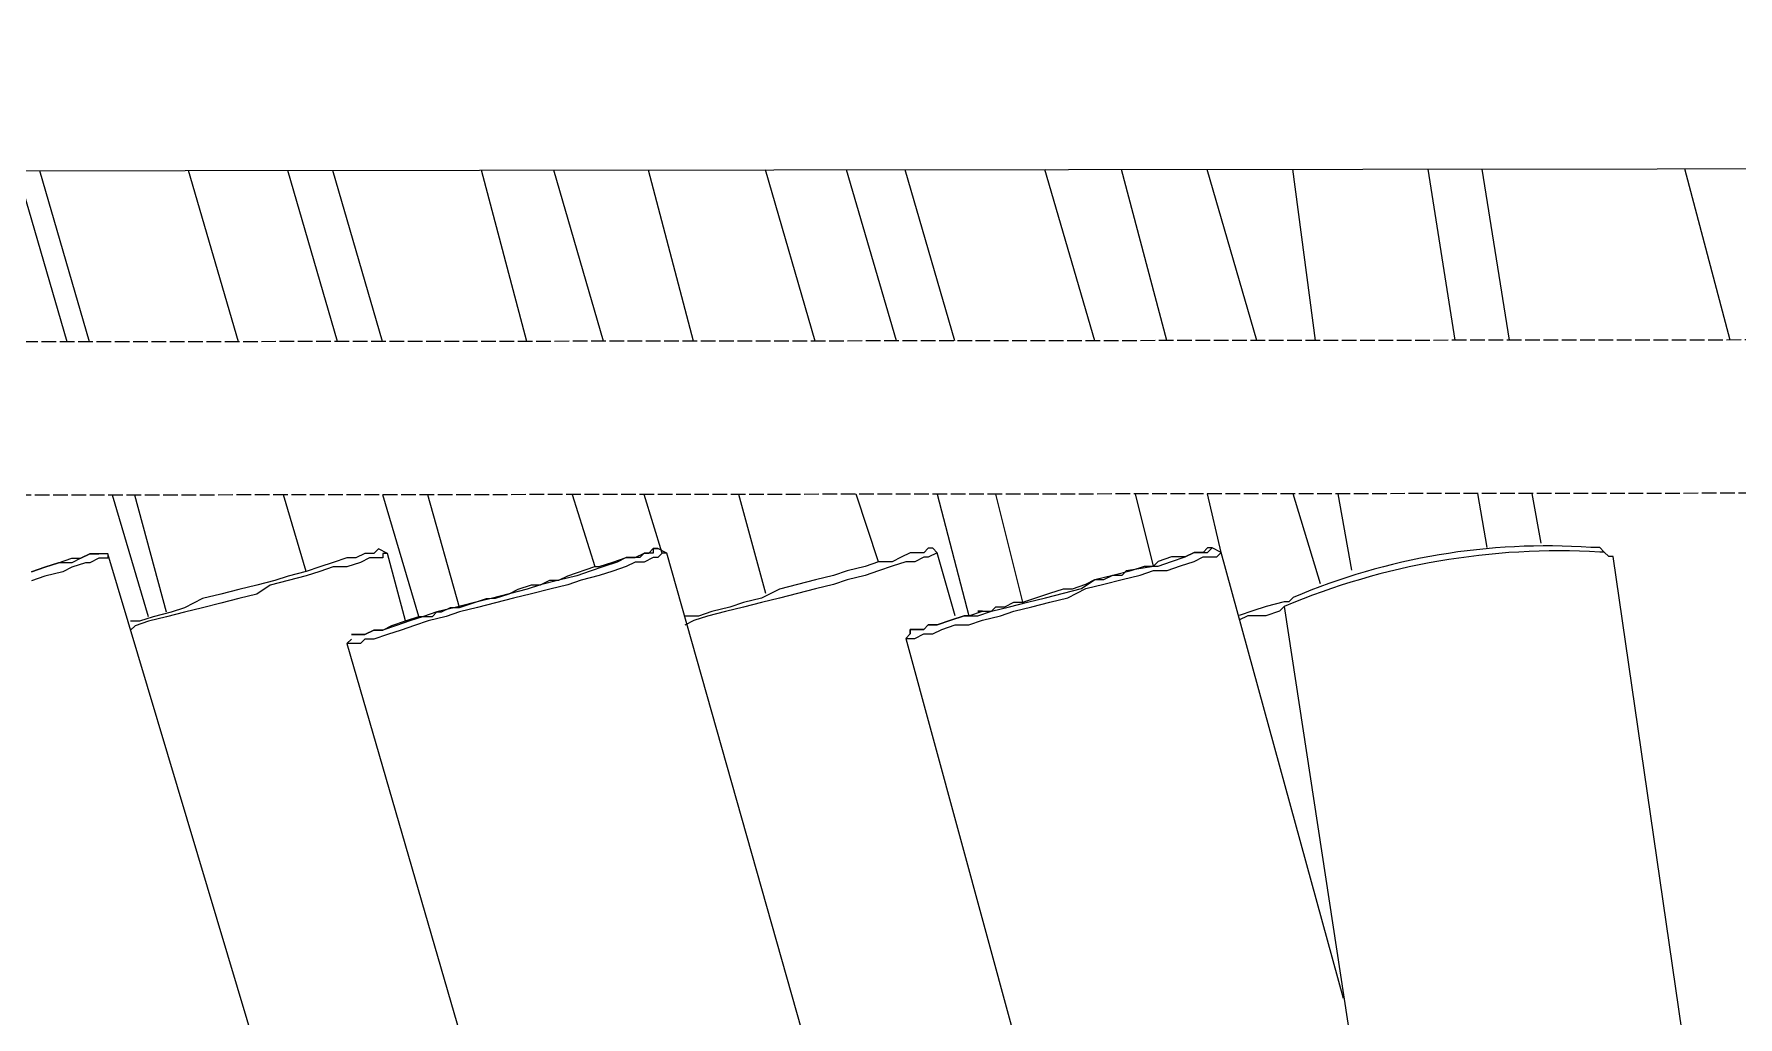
# Model space of a CAD drawing. Header units: feet. Extents: x -99009 to 3252343, y -11094690 to 9035152.
# Drawn here: x 2489081.8 to 2489361.9, y -1980792.8 to -1980631.2 of the extents above; entities that cross this region are included whole.
import ezdxf

# ---------------------------------------------------------------- set-up
doc = ezdxf.new("R2010")
doc.units = ezdxf.units.FT
doc.linetypes.add('PDF_IMPORT', pattern=[1, 0.8, -0.2])
doc.layers.add('1', color=1, linetype='Continuous')

# ---------------------------------------------------------------- blocks, each defined once
blk = doc.blocks.new('lEVELLING mACHINE')
at = {"color": 200, "lineweight": 25, "transparency": 33554684}
for points in [[(12565.21, 7265.14), (12562.99, 7264.4), (12560.77, 7263.66), (12558.54, 7262.92), (12557.06, 7262.92), (12555.58, 7262.18), (12554.84, 7262.18), (12554.1, 7262.18), (12554.84, 7262.18), (12555.58, 7262.18), (12557.06, 7262.92), (12558.54, 7263.66), (12560.77, 7263.66), (12562.99, 7264.4), (12565.21, 7265.14)], [(12366.64, 7273.29), (12365.16, 7272.55), (12362.19, 7272.55), (12359.97, 7271.81), (12359.23, 7271.07), (12342.19, 7383.69)], [(12429.62, 7372.58), (12460.74, 7262.18), (12462.22, 7261.44)], [(12528.91, 7391.84), (12527.42, 7391.1), (12526.68, 7392.58), (12526.68, 7394.07), (12526.68, 7394.81), (12526.68, 7396.29), (12526.68, 7397.03), (12526.68, 7398.51), (12525.94, 7398.51), (12526.68, 7394.81), (12526.68, 7391.1), (12526.68, 7387.4), (12525.94, 7384.43), (12525.2, 7381.47), (12524.46, 7378.51), (12522.98, 7376.28), (12521.5, 7374.06), (12520.76, 7373.32), (12520.01, 7371.84), (12552.62, 7262.18), (12554.1, 7262.18)], [(12420.73, 7275.52), (12421.47, 7276.26), (12391.09, 7388.14)], [(12512.61, 7276.26), (12513.35, 7277), (12481.49, 7387.4)], [(12349.6, 7335.53), (12369.6, 7262.18), (12371.09, 7261.44)], [(12552.62, 7262.18), (12552.62, 7262.92), (12553.36, 7262.92), (12554.1, 7262.92), (12555.58, 7263.66), (12556.32, 7263.66), (12558.54, 7264.4), (12560.03, 7265.14), (12562.99, 7265.88), (12565.21, 7266.62)], [(12421.47, 7276.26), (12420.73, 7276.26), (12419.99, 7276.26), (12418.51, 7275.52), (12417.02, 7275.52), (12415.54, 7274.78), (12413.32, 7274.03), (12411.1, 7274.03), (12408.87, 7273.29), (12405.91, 7272.55), (12403.69, 7271.81), (12400.72, 7271.07), (12397.76, 7270.33), (12394.8, 7269.59), (12391.83, 7268.11), (12388.87, 7267.37), (12385.9, 7266.62), (12382.94, 7265.88), (12380.72, 7265.14), (12378.49, 7265.14), (12376.27, 7264.4), (12374.05, 7263.66), (12372.57, 7262.92), (12371.83, 7262.92), (12370.34, 7262.92), (12369.6, 7262.18), (12371.83, 7252.55)], [(12416.28, 7252.55), (12411.1, 7272.55), (12411.84, 7272.55), (12414.06, 7273.29), (12416.28, 7274.03), (12417.76, 7274.03), (12418.51, 7274.78), (12419.99, 7274.78), (12420.73, 7274.78), (12420.73, 7275.52), (12420.73, 7274.78), (12419.99, 7274.78), (12418.51, 7274.78), (12417.76, 7274.03), (12416.28, 7274.03), (12414.06, 7273.29), (12411.84, 7272.55), (12409.61, 7272.55), (12407.39, 7271.81), (12404.43, 7271.07), (12401.46, 7270.33), (12398.5, 7269.59), (12395.54, 7268.85), (12392.57, 7268.11), (12390.35, 7266.62), (12387.39, 7265.88), (12384.42, 7265.14), (12382.2, 7264.4), (12379.98, 7264.4), (12377.75, 7263.66), (12375.53, 7262.92), (12374.05, 7262.18), (12372.57, 7262.18), (12371.83, 7262.18), (12371.09, 7261.44), (12371.83, 7261.44), (12372.57, 7262.18), (12374.05, 7262.18), (12375.53, 7262.92), (12377.75, 7262.92), (12379.98, 7263.66), (12380.72, 7264.4), (12383.68, 7252.55)], [(12460.74, 7262.18), (12461.48, 7262.18), (12462.22, 7262.92), (12462.96, 7262.92), (12464.44, 7263.66), (12465.93, 7263.66), (12467.41, 7264.4), (12469.63, 7265.14), (12471.85, 7265.88), (12474.82, 7266.62), (12477.04, 7267.37), (12480, 7268.11), (12482.97, 7268.85), (12485.93, 7269.59), (12488.9, 7270.33), (12491.86, 7271.07), (12494.82, 7271.81), (12497.05, 7272.55), (12500.01, 7273.29), (12502.23, 7274.03), (12504.45, 7274.78), (12506.68, 7275.52), (12508.9, 7276.26), (12510.38, 7276.26), (12511.12, 7277), (12511.86, 7277), (12512.61, 7277), (12513.35, 7277)], [(12476.3, 7252.55), (12472.59, 7264.4), (12471.85, 7264.4), (12469.63, 7263.66), (12467.41, 7262.92), (12465.93, 7262.92), (12464.44, 7262.18), (12463.7, 7262.18), (12462.96, 7261.44), (12462.22, 7261.44), (12462.96, 7261.44), (12462.96, 7262.18), (12464.44, 7262.18), (12465.18, 7262.92), (12467.41, 7262.92), (12468.89, 7263.66), (12471.11, 7264.4), (12473.34, 7265.14), (12475.56, 7265.88), (12478.52, 7266.62), (12481.49, 7267.37), (12483.71, 7268.11), (12486.67, 7268.85), (12489.64, 7269.59), (12492.6, 7270.33), (12495.56, 7271.07), (12498.53, 7271.81), (12500.75, 7272.55), (12502.97, 7273.29), (12505.2, 7274.03), (12507.42, 7274.78), (12508.9, 7274.78), (12510.38, 7275.52), (12511.12, 7275.52), (12511.86, 7275.52), (12512.61, 7275.52), (12511.86, 7275.52), (12511.12, 7275.52), (12510.38, 7275.52), (12508.9, 7274.78), (12507.42, 7274.78), (12505.94, 7274.03), (12503.71, 7273.29), (12501.49, 7272.55), (12507.42, 7252.55)], [(12506.68, 7262.18), (12507.42, 7262.18), (12507.42, 7262.92), (12508.9, 7262.92), (12509.64, 7262.92), (12511.12, 7263.66), (12513.35, 7264.4), (12515.57, 7264.4), (12517.79, 7265.14), (12520.01, 7265.88), (12522.98, 7266.62), (12525.94, 7267.37), (12528.16, 7268.85), (12531.13, 7269.59), (12534.09, 7270.33), (12537.06, 7271.07), (12540.02, 7271.81), (12542.98, 7272.55), (12545.95, 7273.29), (12548.17, 7274.03), (12548.91, 7274.78)], [(12411.1, 7272.55), (12408.87, 7271.81), (12409.61, 7271.81), (12408.87, 7271.81), (12408.13, 7271.81), (12407.39, 7271.81), (12406.65, 7271.07), (12405.17, 7271.07), (12403.69, 7270.33), (12402.21, 7270.33), (12406.65, 7252.55)], [(12408.87, 7271.81), (12408.87, 7271.81)], [(12413.32, 7272.55), (12416.28, 7262.18), (12417.02, 7261.44), (12417.76, 7261.44), (12418.51, 7262.18), (12419.25, 7262.18), (12420.73, 7262.18), (12422.21, 7262.92), (12423.69, 7263.66), (12425.92, 7263.66), (12428.14, 7264.4), (12431.1, 7265.14), (12433.32, 7265.88), (12436.29, 7266.62), (12439.25, 7267.37), (12442.22, 7268.11), (12445.18, 7269.59), (12448.14, 7270.33), (12450.37, 7271.07), (12453.33, 7271.81), (12455.55, 7272.55), (12457.78, 7272.55)], [(12416.28, 7262.18), (12417.76, 7262.92), (12418.51, 7262.92), (12419.99, 7263.66), (12421.47, 7263.66), (12423.69, 7264.4), (12425.92, 7265.14), (12428.14, 7265.88), (12431.1, 7266.62), (12433.32, 7267.37), (12436.29, 7268.11), (12439.25, 7268.85), (12442.22, 7269.59), (12445.18, 7270.33), (12448.14, 7271.07), (12451.11, 7271.81), (12454.07, 7272.55), (12456.29, 7273.29), (12457.78, 7274.03)], [(12501.49, 7272.55), (12500.75, 7272.55), (12500.01, 7272.55), (12499.27, 7272.55), (12498.53, 7271.81), (12497.79, 7271.81), (12496.3, 7271.07), (12494.82, 7271.07), (12500.01, 7252.55)], [(12500.75, 7272.55), (12500.75, 7272.55)], [(12503.71, 7273.29), (12506.68, 7262.18), (12508.16, 7261.44), (12508.9, 7262.18), (12509.64, 7262.18), (12510.38, 7262.18), (12511.86, 7262.92), (12513.35, 7262.92), (12515.57, 7263.66), (12517.79, 7264.4), (12520.01, 7265.14), (12522.98, 7265.88), (12525.2, 7266.62), (12528.16, 7267.37), (12531.13, 7268.11), (12534.09, 7268.85), (12537.06, 7269.59), (12540.02, 7271.07), (12542.24, 7271.81), (12545.21, 7272.55), (12547.43, 7273.29), (12548.91, 7273.29)], [(12542.98, 7271.81), (12548.17, 7252.55)], [(12545.95, 7272.55), (12551.88, 7252.55)], [(12402.21, 7270.33), (12397.76, 7268.85), (12395.54, 7268.11), (12394.05, 7268.11), (12391.83, 7267.37), (12390.35, 7266.62), (12388.87, 7266.62), (12387.39, 7265.88), (12385.9, 7265.88), (12385.16, 7265.14), (12380.72, 7264.4)], [(12494.82, 7271.07), (12490.38, 7269.59), (12488.9, 7269.59), (12486.67, 7268.85), (12485.19, 7268.11), (12482.97, 7267.37), (12481.49, 7267.37), (12480, 7266.62), (12478.52, 7266.62), (12477.04, 7265.88), (12472.59, 7264.4)], [(12353.3, 7267.37), (12357.75, 7252.55)], [(12444.44, 7268.85), (12448.88, 7252.55)], [(12348.12, 7265.14), (12350.34, 7252.55)], [(12425.92, 7263.66), (12429.62, 7252.55)], [(12520.01, 7265.14), (12523.72, 7252.55)], [(12317, 7260.7), (12318.48, 7252.55)], [(12325.89, 7261.44), (12327.37, 7252.55)], [(12461.48, 7262.18), (12464.44, 7252.55)], [(12285.88, 7227.35), (12293.29, 7199.2)], [(12322.18, 7227.35), (12326.63, 7199.2)], [(12331.07, 7227.35), (12335.52, 7199.2)], [(12354.04, 7227.35), (12357.75, 7199.2)], [(12363.68, 7227.35), (12371.83, 7199.2)], [(12378.49, 7227.35), (12385.9, 7199.2)], [(12390.35, 7227.35), (12398.5, 7199.2)], [(12413.32, 7227.35), (12421.47, 7199.2)], [(12422.95, 7227.35), (12431.1, 7199.2)], [(12436.29, 7227.35), (12444.44, 7199.2)], [(12456.29, 7227.35), (12463.7, 7199.2)], [(12471.11, 7227.35), (12479.26, 7199.2)], [(12483.71, 7227.35), (12491.12, 7199.2)], [(12507.42, 7227.35), (12515.57, 7199.2)], [(12514.83, 7227.35), (12522.98, 7199.2)], [(12531.13, 7227.35), (12539.28, 7199.2)], [(12555.58, 7227.35), (12563.73, 7199.2)], [(12559.28, 7227.35), (12567.43, 7199.2)], [(13169.08, 7199.2), (11668.67, 7199.2)]]:
    blk.add_lwpolyline(points, dxfattribs=at)
for points in [[(12288.84, 7376.28), (12305.14, 7262.92), (12305.88, 7262.92), (12306.62, 7262.18), (12307.36, 7262.18, 0.114435), (12359.23, 7271.07)], [(12305.88, 7262.92), (12306.62, 7262.18), (12307.36, 7261.44), (12308.85, 7261.44, 0.11853), (12357.75, 7269.59), (12358.49, 7270.33), (12359.23, 7270.33), (12362.19, 7271.07), (12364.42, 7271.81), (12366.64, 7272.55)]]:
    blk.add_lwpolyline(points, format="xyb", dxfattribs=at)
at = {"color": 200, "linetype": 'PDF_IMPORT', "lineweight": 25, "ltscale": 3.011111, "transparency": 33554684}
for points in [[(11529.38, 7252.55), (13279.48, 7252.55)], [(11504.18, 7227.35), (13303.93, 7227.35)]]:
    blk.add_lwpolyline(points, dxfattribs=at)
blk = doc.blocks.new('A$Cac12730c')
blk.add_blockref('lEVELLING mACHINE', (-11218.13, -5688.95))

msp = doc.modelspace()

# ---------------------------------------------------------------- linework, layer by layer
at = {"layer": '1'}
msp.add_arc((2520410.24778, -1978395.99612), 100000, 84.1346387202, 194.3871675539, dxfattribs=at)

# ---------------------------------------------------------------- block references
at = {"transparency": 33554684, "rotation": 180.0650517140762}
msp.add_blockref('A$Cac12730c', (2490426.6334, -1979141.86212), dxfattribs=at)

doc.saveas('drawing.dxf')
